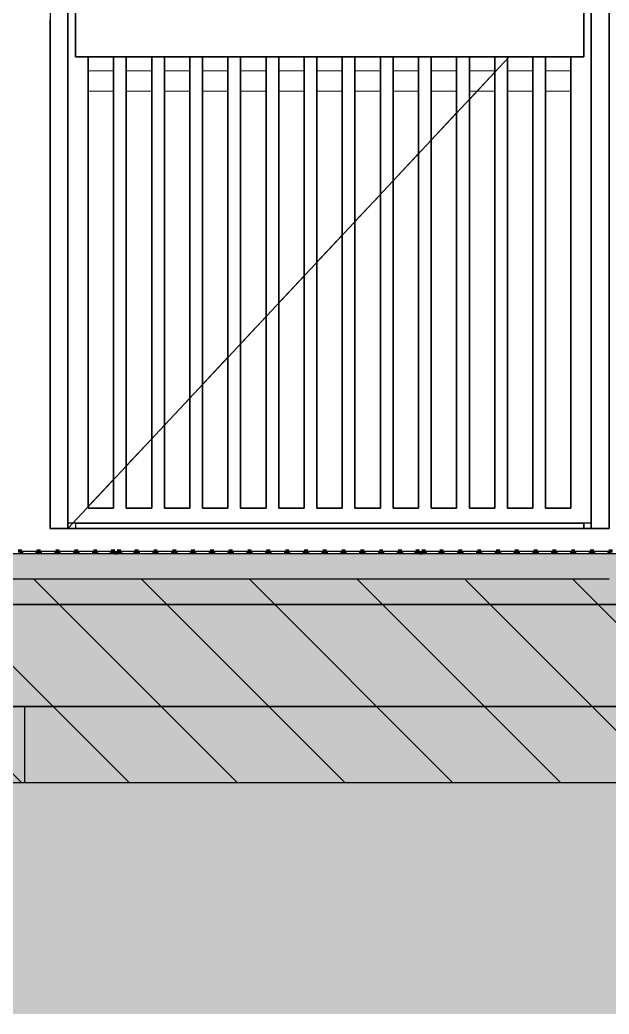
# Model space of a CAD drawing. Header units: millimetres. Extents: x -4391136 to -1798569, y -886572 to -291056.
# Drawn here: x -2423456 to -2422297, y -395496 to -393540 of the extents above; entities that cross this region are included whole.
import ezdxf

# ---------------------------------------------------------------- set-up
doc = ezdxf.new("R2010")
doc.units = ezdxf.units.MM
doc.set_wipeout_variables(frame=1)
doc.linetypes.add('Xref-E1-E4$0$E1_Ent2-CRD$0$Dash', pattern=[635, 317.5, -317.5])
for name, color, linetype in [('000 - CONCRETE_COL_CUT_COLOR_1', 7, 'Continuous'), ('000 - CONCRETE_COL_CUT_COLOR_3', 7, 'Continuous'), ('000 - CONCRETE_COL_CUT_COLOR_5', 7, 'Continuous'), ('000 - CONCRETE_COL_HATCH_', 7, 'Continuous'), ('000 - CONCRETE_COL_WIPEOUT_', 7, 'Continuous'), ('000 - CONCRETE_EX_BUILDING_MAIN_COLOR_1', 7, 'Continuous'), ('000 - CONCRETE_EX_BUILDING_SUB_COLOR_251', 7, 'Continuous'), ('Xref-E1-E4$0$A-DOOR-E', 7, 'Continuous'), ('Xref-E1-E4$0$E1_Ent2-CRD$0$_Hatch', 7, 'Continuous'), ('Xref-E1-E4$0$E1_Ent2-CRD$0$A-200-M_WALL_EXT', 7, 'Continuous'), ('Xref-E1-E4$0$E1_Ent2-CRD$0$A-230-MH_FLOOR', 7, 'Xref-E1-E4$0$E1_Ent2-CRD$0$Dash'), ('Xref-E1-E4$0$E1_Ent2-CRD$0$S-280-M_STRUCT_FRAME', 7, 'Continuous')]:
    doc.layers.add(name, color=color, linetype=linetype)
pattern_1 = [(135, (40260.43, -101250), (-106.06602, -106.06602), [])]

# ---------------------------------------------------------------- blocks, each defined once
blk = doc.blocks.new('Xref-E1-E4$0$DPA_DR-SG-SW-MESH_Ent2 - D36_1100x2150 mm-30118009-ENTRANCE 2 - ENLARGE ELEVATION 1')
at = {"layer": 'Xref-E1-E4$0$A-DOOR-E', "color": 7}
for p, q in [((2733252.7, 103440), (2733252.7, 101290)), ((2733252.7, 103440), (2733252.7, 101290)), ((2734352.7, 103440), (2734352.7, 101290)), ((2734352.7, 101290), (2734352.7, 103440)), ((2733287.7, 103405), (2733287.7, 101300)), ((2733287.7, 103405), (2733287.7, 101300)), ((2733287.7, 101290), (2733287.7, 103405)), ((2733287.7, 103405), (2733287.7, 101290)), ((2734317.7, 103405), (2734317.7, 101300)), ((2734317.7, 101300), (2734317.7, 103405)), ((2734317.7, 103405), (2734317.7, 101290)), ((2734317.7, 101290), (2734317.7, 103405)), ((2733302.7, 102441.2), (2733302.7, 102217.2)), ((2733302.7, 102217.2), (2733302.7, 102441.2)), ((2734302.7, 102217.2), (2734302.7, 102441.2)), ((2734302.7, 102441.2), (2734302.7, 102217.2)), ((2734155.9, 102217.2), (2733287.7, 101290)), ((2733302.7, 102217.2), (2734302.7, 102217.2)), ((2734302.7, 102217.2), (2733302.7, 102217.2)), ((2733327.7, 101330), (2733327.7, 102217.2)), ((2733327.7, 102217.2), (2733327.7, 101330)), ((2733377.7, 102217.2), (2733327.7, 102217.2)), ((2733327.7, 102217.2), (2733377.7, 102217.2)), ((2733377.7, 102217.2), (2733377.7, 101330)), ((2733377.7, 101330), (2733377.7, 102217.2)), ((2733402.7, 101330), (2733402.7, 102217.2)), ((2733402.7, 102217.2), (2733402.7, 101330)), ((2733452.7, 102217.2), (2733402.7, 102217.2)), ((2733402.7, 102217.2), (2733452.7, 102217.2)), ((2733452.7, 102217.2), (2733452.7, 101330)), ((2733452.7, 101330), (2733452.7, 102217.2)), ((2733477.7, 101330), (2733477.7, 102217.2)), ((2733477.7, 102217.2), (2733477.7, 101330)), ((2733527.7, 102217.2), (2733477.7, 102217.2)), ((2733477.7, 102217.2), (2733527.7, 102217.2)), ((2733527.7, 102217.2), (2733527.7, 101330)), ((2733527.7, 101330), (2733527.7, 102217.2)), ((2733552.7, 101330), (2733552.7, 102217.2)), ((2733552.7, 102217.2), (2733552.7, 101330)), ((2733602.7, 102217.2), (2733552.7, 102217.2)), ((2733552.7, 102217.2), (2733602.7, 102217.2)), ((2733602.7, 102217.2), (2733602.7, 101330)), ((2733602.7, 101330), (2733602.7, 102217.2)), ((2733627.7, 101330), (2733627.7, 102217.2)), ((2733627.7, 102217.2), (2733627.7, 101330)), ((2733677.7, 102217.2), (2733627.7, 102217.2)), ((2733627.7, 102217.2), (2733677.7, 102217.2)), ((2733677.7, 102217.2), (2733677.7, 101330)), ((2733677.7, 101330), (2733677.7, 102217.2)), ((2733702.7, 101330), (2733702.7, 102217.2)), ((2733702.7, 102217.2), (2733702.7, 101330)), ((2733752.7, 102217.2), (2733703.1, 102217.2)), ((2733703.1, 102217.2), (2733752.7, 102217.2)), ((2733752.7, 102217.2), (2733752.7, 101330)), ((2733752.7, 101330), (2733752.7, 102217.2)), ((2733777.7, 101330), (2733777.7, 102217.2)), ((2733777.7, 102217.2), (2733777.7, 101330)), ((2733827.7, 102217.2), (2733777.7, 102217.2)), ((2733777.7, 102217.2), (2733827.7, 102217.2)), ((2733827.7, 102217.2), (2733827.7, 101330)), ((2733827.7, 101330), (2733827.7, 102217.2)), ((2733852.7, 101330), (2733852.7, 102217.2)), ((2733852.7, 102217.2), (2733852.7, 101330)), ((2733902.7, 102217.2), (2733852.7, 102217.2)), ((2733852.7, 102217.2), (2733902.7, 102217.2)), ((2733902.7, 102217.2), (2733902.7, 101330)), ((2733902.7, 101330), (2733902.7, 102217.2)), ((2733927.7, 101330), (2733927.7, 102217.2)), ((2733927.7, 102217.2), (2733927.7, 101330)), ((2733977.7, 102217.2), (2733927.7, 102217.2)), ((2733927.7, 102217.2), (2733977.7, 102217.2)), ((2733977.7, 102217.2), (2733977.7, 101330)), ((2733977.7, 101330), (2733977.7, 102217.2)), ((2734002.7, 101330), (2734002.7, 102217.2)), ((2734002.7, 102217.2), (2734002.7, 101330)), ((2734052.7, 102217.2), (2734002.7, 102217.2)), ((2734002.7, 102217.2), (2734052.7, 102217.2)), ((2734052.7, 102217.2), (2734052.7, 101330)), ((2734052.7, 101330), (2734052.7, 102217.2)), ((2734077.7, 101330), (2734077.7, 102217.2)), ((2734077.7, 102217.2), (2734077.7, 101330)), ((2734127.7, 102217.2), (2734077.7, 102217.2)), ((2734077.7, 102217.2), (2734127.7, 102217.2)), ((2734127.7, 102217.2), (2734127.7, 101330)), ((2734127.7, 101330), (2734127.7, 102217.2)), ((2734155.9, 102217.2), (2734152.7, 102213.8)), ((2734152.7, 101330), (2734152.7, 102217.2)), ((2734152.7, 102217.2), (2734152.7, 101330)), ((2734202.7, 102217.2), (2734152.7, 102217.2)), ((2734152.7, 102217.2), (2734202.7, 102217.2)), ((2734202.7, 102217.2), (2734202.7, 101330)), ((2734202.7, 101330), (2734202.7, 102217.2)), ((2734227.7, 101330), (2734227.7, 102217.2)), ((2734227.7, 102217.2), (2734227.7, 101330)), ((2734277.7, 102217.2), (2734227.7, 102217.2)), ((2734227.7, 102217.2), (2734277.7, 102217.2)), ((2734277.7, 102217.2), (2734277.7, 101330)), ((2734277.7, 101330), (2734277.7, 102217.2)), ((2734127.7, 102187.1), (2734077.7, 102133.7)), ((2734052.7, 102107), (2734002.7, 102053.6)), ((2733977.7, 102026.9), (2733927.7, 101973.5)), ((2733902.7, 101946.8), (2733852.7, 101893.4)), ((2733827.7, 101866.7), (2733777.7, 101813.3)), ((2733752.7, 101786.6), (2733703.1, 101733.6)), ((2733677.7, 101706.5), (2733627.7, 101653.1)), ((2733602.7, 101626.4), (2733552.7, 101573)), ((2733527.7, 101546.3), (2733477.7, 101492.9)), ((2733452.7, 101466.2), (2733402.7, 101412.8)), ((2733377.7, 101386.1), (2733327.7, 101332.7)), ((2733377.7, 101330), (2733327.7, 101330)), ((2733327.7, 101330), (2733377.7, 101330)), ((2733452.7, 101330), (2733402.7, 101330)), ((2733402.7, 101330), (2733452.7, 101330)), ((2733527.7, 101330), (2733477.7, 101330)), ((2733477.7, 101330), (2733527.7, 101330)), ((2733602.7, 101330), (2733552.7, 101330)), ((2733552.7, 101330), (2733602.7, 101330)), ((2733677.7, 101330), (2733627.7, 101330)), ((2733627.7, 101330), (2733677.7, 101330)), ((2733752.7, 101330), (2733702.7, 101330)), ((2733703.1, 101330), (2733752.7, 101330)), ((2733827.7, 101330), (2733777.7, 101330)), ((2733777.7, 101330), (2733827.7, 101330)), ((2733902.7, 101330), (2733852.7, 101330)), ((2733852.7, 101330), (2733902.7, 101330)), ((2733977.7, 101330), (2733927.7, 101330)), ((2733927.7, 101330), (2733977.7, 101330)), ((2734052.7, 101330), (2734002.7, 101330)), ((2734002.7, 101330), (2734052.7, 101330)), ((2734127.7, 101330), (2734077.7, 101330)), ((2734077.7, 101330), (2734127.7, 101330)), ((2734202.7, 101330), (2734152.7, 101330)), ((2734152.7, 101330), (2734202.7, 101330)), ((2734277.7, 101330), (2734227.7, 101330)), ((2734227.7, 101330), (2734277.7, 101330)), ((2734317.7, 101300), (2733287.7, 101300)), ((2733302.7, 101300), (2734302.7, 101300)), ((2733302.7, 101300), (2733302.7, 101290)), ((2733302.7, 101300), (2733302.7, 101290)), ((2734302.7, 101300), (2734302.7, 101290)), ((2734302.7, 101290), (2734302.7, 101300)), ((2733287.7, 101290), (2733252.7, 101290)), ((2733252.7, 101290), (2733302.7, 101290)), ((2733302.7, 101290), (2733287.7, 101290)), ((2734302.7, 101290), (2734317.7, 101290)), ((2734352.7, 101290), (2734302.7, 101290)), ((2734317.7, 101290), (2734352.7, 101290))]:
    blk.add_line(p, q, dxfattribs=at)
blk = doc.blocks.new('W-1-PP17-ENT2_REV00_20260528-110925_ELEVATION_1_')
at = {"layer": 'Xref-E1-E4$0$E1_Ent2-CRD$0$_Hatch', "lineweight": -3}
h = blk.add_hatch(dxfattribs=at)
h.set_pattern_fill('FP_2', style=0, pattern_type=2)
h.set_pattern_definition(pattern_1)
h.paths.add_polyline_path([(-7040, 100790), (-5790, 100790), (-5790, 101190), (-7040, 101190)])
h = blk.add_hatch(dxfattribs=at)
h.set_pattern_fill('FP_2', style=0, pattern_type=2)
h.set_pattern_definition(pattern_1)
h.paths.add_polyline_path([(-7040, 100790), (-5300, 100790), (-5300, 101190), (-7040, 101190)])
at = {"color": 7}
blk.add_line((-11047.4, 100790), (447.4, 100790), dxfattribs=at)
at = {"layer": 'Xref-E1-E4$0$E1_Ent2-CRD$0$A-200-M_WALL_EXT', "color": 7, "lineweight": -3}
blk.add_line((-5790, 101190), (-7040, 101190), dxfattribs=at)
at = {"layer": 'Xref-E1-E4$0$E1_Ent2-CRD$0$A-230-MH_FLOOR', "color": 7, "lineweight": -3}
blk.add_line((-4700, 100940), (-6940, 100940), dxfattribs=at)
at = {"layer": 'Xref-E1-E4$0$E1_Ent2-CRD$0$S-280-M_STRUCT_FRAME', "color": 7, "lineweight": -3}
blk.add_line((-6940, 100940), (-6940, 100790), dxfattribs=at)
at = {"layer": 'Xref-E1-E4$0$A-DOOR-E', "color": 7}
blk.add_blockref('Xref-E1-E4$0$DPA_DR-SG-SW-MESH_Ent2 - D36_1100x2150 mm-30118009-ENTRANCE 2 - ENLARGE ELEVATION 1', (-2740142.7, 0), dxfattribs=at)
blk = doc.blocks.new('*U1924')
at = {"layer": '000 - CONCRETE_COL_HATCH_'}
h = blk.add_hatch(dxfattribs=at)
h.set_pattern_fill('ANSI31', scale=0.25)
h.set_pattern_definition([(45, (28634.84066, -848406.8257), (-0.5612660076, 0.5612660076), [])])
h.paths.add_polyline_path([(0, 0), (14317.4, 0), (14317.4, 100), (0, 100), (0, 25)])
at = {"layer": '000 - CONCRETE_COL_CUT_COLOR_1', "color": 7}
for points in [[(0, 0), (14317.4, 0)], [(14317.4, 100), (0, 100)]]:
    blk.add_lwpolyline(points, dxfattribs=at)
blk = doc.blocks.new('*U1921')
at = {"layer": '000 - CONCRETE_COL_HATCH_'}
h = blk.add_hatch(dxfattribs=at)
h.set_pattern_fill('AR-CONC', scale=0.04)
h.set_pattern_definition([(50, (748912.543, -850106.8257), (7.28738676, -0.63756342), [0.762, -8.382]), (355, (748912.543, -850106.826), (-1.409736857, 7.64227381), [0.6096, -6.705623367]), (100.4514447, (748913.15, -850106.879), (5.877649884, 7.004710076), [0.64760035, -7.123609784]), (46.1842, (748912.543, -850104.794), (10.843161636, -1.68169312), [1.143, -12.573]), (96.6355576, (748913.446, -850104.934), (9.49616536, 9.89704498), [0.97140093, -10.68542433]), (351.1841512, (748912.543, -850104.794), (9.49616536, 9.89704498), [0.91439868, -10.05838928]), (21, (748913.559, -850105.3017), (6.06457565, -4.090607927), [0.762, -8.382]), (326, (748913.559, -850105.302), (2.472081134, 7.367518645), [0.6096, -6.7056]), (71.451445, (748914.064, -850105.6426), (8.53665677, 3.276910755), [0.64760035, -7.123597504]), (37.5, (748912.5429, -850106.8257), (0.12354413, 3.382201555), [0, -6.62432, 0, -6.8072, 0, -6.731]), (7.5, (748912.543, -850106.8257), (2.6727865, 4.007222993), [0, -3.88112, 0, -6.47192, 0, -2.5654]), (327.5, (748910.2772, -850106.8257), (5.423623807, -0.22914976), [0, -2.54, 0, -7.9248, 0, -10.5156]), (317.5, (748909.261, -850106.8257), (5.925167255, 1.017059641), [0, -3.302, 0, -5.26288, 0, -7.4676])])
h.paths.add_polyline_path([(0, 0), (0, -200), (16280.7, -200), (16280.7, 0)])
at = {"layer": '000 - CONCRETE_COL_CUT_COLOR_1', "color": 7, "lineweight": -2}
blk.add_lwpolyline([(16280.7, 0), (0, 0), (0, -200), (16280.7, -200)], dxfattribs=at)
blk = doc.blocks.new('DPA_DR-SG-SW-MESH_Ent2_flip room cal - D36_1100x2150 mm-33969435-ENTRANCE 2 - ENLARGE ELEVATION 1')
at = {"layer": '000 - CONCRETE_EX_BUILDING_SUB_COLOR_251', "color": 7}
for p, q in [((2733252.7, 103440), (2733252.7, 101290)), ((2733252.7, 103440), (2733252.7, 101290)), ((2734352.7, 103440), (2734352.7, 101290)), ((2734352.7, 101290), (2734352.7, 103440)), ((2733287.7, 103405), (2733287.7, 101300)), ((2733287.7, 103405), (2733287.7, 101300)), ((2733287.7, 101290), (2733287.7, 103405)), ((2733287.7, 103405), (2733287.7, 101290)), ((2734317.7, 103405), (2734317.7, 101300)), ((2734317.7, 101300), (2734317.7, 103405)), ((2734317.7, 103405), (2734317.7, 101290)), ((2734317.7, 101290), (2734317.7, 103405)), ((2733302.7, 102441.2), (2733302.7, 102217.2)), ((2733302.7, 102217.2), (2733302.7, 102441.2)), ((2734302.7, 102217.2), (2734302.7, 102441.2)), ((2734302.7, 102441.2), (2734302.7, 102217.2)), ((2734155.9, 102217.2), (2733287.7, 101290)), ((2733302.7, 102217.2), (2734302.7, 102217.2)), ((2734302.7, 102217.2), (2733302.7, 102217.2)), ((2733327.7, 101330), (2733327.7, 102217.2)), ((2733327.7, 102217.2), (2733327.7, 101330)), ((2733377.7, 102217.2), (2733327.7, 102217.2)), ((2733327.7, 102217.2), (2733377.7, 102217.2)), ((2733377.7, 102217.2), (2733377.7, 101330)), ((2733377.7, 101330), (2733377.7, 102217.2)), ((2733402.7, 101330), (2733402.7, 102217.2)), ((2733402.7, 102217.2), (2733402.7, 101330)), ((2733452.7, 102217.2), (2733402.7, 102217.2)), ((2733402.7, 102217.2), (2733452.7, 102217.2)), ((2733452.7, 102217.2), (2733452.7, 101330)), ((2733452.7, 101330), (2733452.7, 102217.2)), ((2733477.7, 101330), (2733477.7, 102217.2)), ((2733477.7, 102217.2), (2733477.7, 101330)), ((2733527.7, 102217.2), (2733477.7, 102217.2)), ((2733477.7, 102217.2), (2733527.7, 102217.2)), ((2733527.7, 102217.2), (2733527.7, 101330)), ((2733527.7, 101330), (2733527.7, 102217.2)), ((2733552.7, 101330), (2733552.7, 102217.2)), ((2733552.7, 102217.2), (2733552.7, 101330)), ((2733602.7, 102217.2), (2733552.7, 102217.2)), ((2733552.7, 102217.2), (2733602.7, 102217.2)), ((2733602.7, 102217.2), (2733602.7, 101330)), ((2733602.7, 101330), (2733602.7, 102217.2)), ((2733627.7, 101330), (2733627.7, 102217.2)), ((2733627.7, 102217.2), (2733627.7, 101330)), ((2733677.7, 102217.2), (2733627.7, 102217.2)), ((2733627.7, 102217.2), (2733677.7, 102217.2)), ((2733677.7, 102217.2), (2733677.7, 101330)), ((2733677.7, 101330), (2733677.7, 102217.2)), ((2733702.7, 101330), (2733702.7, 102217.2)), ((2733702.7, 102217.2), (2733702.7, 101330)), ((2733752.7, 102217.2), (2733702.9, 102217.2)), ((2733702.9, 102217.2), (2733752.7, 102217.2)), ((2733752.7, 102217.2), (2733752.7, 101330)), ((2733752.7, 101330), (2733752.7, 102217.2)), ((2733777.7, 101330), (2733777.7, 102217.2)), ((2733777.7, 102217.2), (2733777.7, 101330)), ((2733827.7, 102217.2), (2733777.7, 102217.2)), ((2733777.7, 102217.2), (2733827.7, 102217.2)), ((2733827.7, 102217.2), (2733827.7, 101330)), ((2733827.7, 101330), (2733827.7, 102217.2)), ((2733852.7, 101330), (2733852.7, 102217.2)), ((2733852.7, 102217.2), (2733852.7, 101330)), ((2733902.7, 102217.2), (2733852.7, 102217.2)), ((2733852.7, 102217.2), (2733902.7, 102217.2)), ((2733902.7, 102217.2), (2733902.7, 101330)), ((2733902.7, 101330), (2733902.7, 102217.2)), ((2733927.7, 101330), (2733927.7, 102217.2)), ((2733927.7, 102217.2), (2733927.7, 101330)), ((2733977.7, 102217.2), (2733927.7, 102217.2)), ((2733927.7, 102217.2), (2733977.7, 102217.2)), ((2733977.7, 102217.2), (2733977.7, 101330)), ((2733977.7, 101330), (2733977.7, 102217.2)), ((2734002.7, 101330), (2734002.7, 102217.2)), ((2734002.7, 102217.2), (2734002.7, 101330)), ((2734052.7, 102217.2), (2734002.7, 102217.2)), ((2734002.7, 102217.2), (2734052.7, 102217.2)), ((2734052.7, 102217.2), (2734052.7, 101330)), ((2734052.7, 101330), (2734052.7, 102217.2)), ((2734077.7, 101330), (2734077.7, 102217.2)), ((2734077.7, 102217.2), (2734077.7, 101330)), ((2734127.7, 102217.2), (2734077.7, 102217.2)), ((2734077.7, 102217.2), (2734127.7, 102217.2)), ((2734127.7, 102217.2), (2734127.7, 101330)), ((2734127.7, 101330), (2734127.7, 102217.2)), ((2734155.9, 102217.2), (2734152.7, 102213.8)), ((2734152.7, 101330), (2734152.7, 102217.2)), ((2734152.7, 102217.2), (2734152.7, 101330)), ((2734202.7, 102217.2), (2734152.7, 102217.2)), ((2734152.7, 102217.2), (2734202.7, 102217.2)), ((2734202.7, 102217.2), (2734202.7, 101330)), ((2734202.7, 101330), (2734202.7, 102217.2)), ((2734227.7, 101330), (2734227.7, 102217.2)), ((2734227.7, 102217.2), (2734227.7, 101330)), ((2734277.7, 102217.2), (2734227.7, 102217.2)), ((2734227.7, 102217.2), (2734277.7, 102217.2)), ((2734277.7, 102217.2), (2734277.7, 101330)), ((2734277.7, 101330), (2734277.7, 102217.2)), ((2734127.7, 102187.1), (2734077.7, 102133.7)), ((2734052.7, 102107), (2734002.7, 102053.6)), ((2733977.7, 102026.9), (2733927.7, 101973.5)), ((2733902.7, 101946.8), (2733852.7, 101893.4)), ((2733827.7, 101866.7), (2733777.7, 101813.3)), ((2733752.7, 101786.6), (2733702.9, 101733.3)), ((2733677.7, 101706.5), (2733627.7, 101653.1)), ((2733602.7, 101626.4), (2733552.7, 101573)), ((2733527.7, 101546.3), (2733477.7, 101492.9)), ((2733452.7, 101466.2), (2733402.7, 101412.8)), ((2733377.7, 101386.1), (2733327.7, 101332.7)), ((2733377.7, 101330), (2733327.7, 101330)), ((2733327.7, 101330), (2733377.7, 101330)), ((2733452.7, 101330), (2733402.7, 101330)), ((2733402.7, 101330), (2733452.7, 101330)), ((2733527.7, 101330), (2733477.7, 101330)), ((2733477.7, 101330), (2733527.7, 101330)), ((2733602.7, 101330), (2733552.7, 101330)), ((2733552.7, 101330), (2733602.7, 101330)), ((2733677.7, 101330), (2733627.7, 101330)), ((2733627.7, 101330), (2733677.7, 101330)), ((2733752.7, 101330), (2733702.7, 101330)), ((2733702.9, 101330), (2733752.7, 101330)), ((2733827.7, 101330), (2733777.7, 101330)), ((2733777.7, 101330), (2733827.7, 101330)), ((2733902.7, 101330), (2733852.7, 101330)), ((2733852.7, 101330), (2733902.7, 101330)), ((2733977.7, 101330), (2733927.7, 101330)), ((2733927.7, 101330), (2733977.7, 101330)), ((2734052.7, 101330), (2734002.7, 101330)), ((2734002.7, 101330), (2734052.7, 101330)), ((2734127.7, 101330), (2734077.7, 101330)), ((2734077.7, 101330), (2734127.7, 101330)), ((2734202.7, 101330), (2734152.7, 101330)), ((2734152.7, 101330), (2734202.7, 101330)), ((2734277.7, 101330), (2734227.7, 101330)), ((2734227.7, 101330), (2734277.7, 101330)), ((2734317.7, 101300), (2733287.7, 101300)), ((2733302.7, 101300), (2734302.7, 101300)), ((2733302.7, 101300), (2733302.7, 101290)), ((2733302.7, 101300), (2733302.7, 101290)), ((2734302.7, 101300), (2734302.7, 101290)), ((2734302.7, 101290), (2734302.7, 101300)), ((2733287.7, 101290), (2733252.7, 101290)), ((2733252.7, 101290), (2733302.7, 101290)), ((2733302.7, 101290), (2733287.7, 101290)), ((2734302.7, 101290), (2734317.7, 101290)), ((2734352.7, 101290), (2734302.7, 101290)), ((2734317.7, 101290), (2734352.7, 101290))]:
    blk.add_line(p, q, dxfattribs=at)
blk = doc.blocks.new('Handrail Type - Handrail_Internal_-25764025-ENTRANCE 2 - ENLARGE ELEVATION 1')
at = {"layer": '000 - CONCRETE_EX_BUILDING_MAIN_COLOR_1', "color": 7, "lineweight": 9}
for p, q in [((2733377.7, 102190), (2733327.7, 102190)), ((2733452.7, 102190), (2733402.7, 102190)), ((2733527.7, 102190), (2733477.7, 102190)), ((2733602.7, 102190), (2733552.7, 102190)), ((2733677.7, 102190), (2733627.7, 102190)), ((2733752.7, 102190), (2733702.9, 102190)), ((2733827.7, 102190), (2733777.7, 102190)), ((2733902.7, 102190), (2733852.7, 102190)), ((2733977.7, 102190), (2733927.7, 102190)), ((2734052.7, 102190), (2734002.7, 102190)), ((2734127.7, 102190), (2734077.7, 102190)), ((2734202.7, 102190), (2734152.7, 102190)), ((2734277.7, 102190), (2734227.7, 102190)), ((2733327.7, 102150), (2733377.7, 102150)), ((2733402.7, 102150), (2733452.7, 102150)), ((2733477.7, 102150), (2733527.7, 102150)), ((2733552.7, 102150), (2733602.7, 102150)), ((2733627.7, 102150), (2733677.7, 102150)), ((2733702.9, 102150), (2733752.7, 102150)), ((2733777.7, 102150), (2733827.7, 102150)), ((2733852.7, 102150), (2733902.7, 102150)), ((2733927.7, 102150), (2733977.7, 102150)), ((2734002.7, 102150), (2734052.7, 102150)), ((2734077.7, 102150), (2734127.7, 102150)), ((2734152.7, 102150), (2734202.7, 102150)), ((2734227.7, 102150), (2734277.7, 102150))]:
    blk.add_line(p, q, dxfattribs=at)
blk = doc.blocks.new('DPA_Drainage Gutter_Landscape PP17_REV B - DPA_Drainage Gutter_Landscape PP17_REV B-36085779-ENTRANCE 2 - ENLARGE ELEVATION 1')
at = {"layer": '000 - CONCRETE_EX_BUILDING_MAIN_COLOR_1', "color": 7, "lineweight": 70}
for p, q in [((2733196.9, 101245), (2733189.9, 101245)), ((2733196.9, 101240), (2733196.9, 101245)), ((2733233.9, 101245), (2733226.9, 101245)), ((2733226.9, 101245), (2733226.9, 101240)), ((2733233.9, 101240), (2733233.9, 101245)), ((2733270.9, 101245), (2733263.9, 101245)), ((2733263.9, 101245), (2733263.9, 101240)), ((2733270.9, 101240), (2733270.9, 101245)), ((2733307.9, 101245), (2733300.9, 101245)), ((2733300.9, 101245), (2733300.9, 101240)), ((2733307.9, 101240), (2733307.9, 101245)), ((2733344.9, 101245), (2733337.9, 101245)), ((2733337.9, 101245), (2733337.9, 101240)), ((2733344.9, 101240), (2733344.9, 101245)), ((2733379.9, 101245), (2733372.9, 101245)), ((2733372.9, 101245), (2733372.9, 101240)), ((2733379.9, 101240), (2733379.9, 101245)), ((2733391.7, 101245), (2733384.7, 101245)), ((2733384.7, 101245), (2733384.7, 101240)), ((2733391.7, 101240), (2733391.7, 101245)), ((2733426.7, 101245), (2733419.7, 101245)), ((2733419.7, 101245), (2733419.7, 101240)), ((2733426.7, 101240), (2733426.7, 101245)), ((2733463.7, 101245), (2733456.7, 101245)), ((2733456.7, 101245), (2733456.7, 101240)), ((2733463.7, 101240), (2733463.7, 101245)), ((2733500.7, 101245), (2733493.7, 101245)), ((2733493.7, 101245), (2733493.7, 101240)), ((2733500.7, 101240), (2733500.7, 101245)), ((2733537.7, 101245), (2733530.7, 101245)), ((2733530.7, 101245), (2733530.7, 101240)), ((2733537.7, 101240), (2733537.7, 101245)), ((2733574.7, 101245), (2733567.7, 101245)), ((2733567.7, 101245), (2733567.7, 101240)), ((2733574.7, 101240), (2733574.7, 101245)), ((2733611.7, 101245), (2733604.7, 101245)), ((2733604.7, 101245), (2733604.7, 101240)), ((2733611.7, 101240), (2733611.7, 101245)), ((2733648.7, 101245), (2733641.7, 101245)), ((2733641.7, 101245), (2733641.7, 101240)), ((2733648.7, 101240), (2733648.7, 101245)), ((2733685.7, 101245), (2733678.7, 101245)), ((2733678.7, 101245), (2733678.7, 101240)), ((2733685.7, 101240), (2733685.7, 101245)), ((2733722.7, 101245), (2733715.7, 101245)), ((2733715.7, 101245), (2733715.7, 101240)), ((2733722.7, 101240), (2733722.7, 101245)), ((2733759.7, 101245), (2733752.7, 101245)), ((2733752.7, 101245), (2733752.7, 101240)), ((2733759.7, 101240), (2733759.7, 101245)), ((2733796.7, 101245), (2733789.7, 101245)), ((2733789.7, 101245), (2733789.7, 101240)), ((2733796.7, 101240), (2733796.7, 101245)), ((2733833.7, 101245), (2733826.7, 101245)), ((2733826.7, 101245), (2733826.7, 101240)), ((2733833.7, 101240), (2733833.7, 101245)), ((2733870.7, 101245), (2733863.7, 101245)), ((2733863.7, 101245), (2733863.7, 101240)), ((2733870.7, 101240), (2733870.7, 101245)), ((2733907.7, 101245), (2733900.7, 101245)), ((2733900.7, 101245), (2733900.7, 101240)), ((2733907.7, 101240), (2733907.7, 101245)), ((2733944.7, 101245), (2733937.7, 101245)), ((2733937.7, 101245), (2733937.7, 101240)), ((2733944.7, 101240), (2733944.7, 101245)), ((2733979.7, 101245), (2733972.7, 101245)), ((2733972.7, 101245), (2733972.7, 101240)), ((2733979.7, 101240), (2733979.7, 101245)), ((2733991.5, 101245), (2733984.5, 101245)), ((2733984.5, 101245), (2733984.5, 101240)), ((2733991.5, 101240), (2733991.5, 101245)), ((2734026.5, 101245), (2734019.5, 101245)), ((2734019.5, 101245), (2734019.5, 101240)), ((2734026.5, 101240), (2734026.5, 101245)), ((2734063.5, 101245), (2734056.5, 101245)), ((2734056.5, 101245), (2734056.5, 101240)), ((2734063.5, 101240), (2734063.5, 101245)), ((2734100.5, 101245), (2734093.5, 101245)), ((2734093.5, 101245), (2734093.5, 101240)), ((2734100.5, 101240), (2734100.5, 101245)), ((2734137.5, 101245), (2734130.5, 101245)), ((2734130.5, 101245), (2734130.5, 101240)), ((2734137.5, 101240), (2734137.5, 101245)), ((2734174.5, 101245), (2734167.5, 101245)), ((2734167.5, 101245), (2734167.5, 101240)), ((2734174.5, 101240), (2734174.5, 101245)), ((2734211.5, 101245), (2734204.5, 101245)), ((2734204.5, 101245), (2734204.5, 101240)), ((2734211.5, 101240), (2734211.5, 101245)), ((2734248.5, 101245), (2734241.5, 101245)), ((2734241.5, 101245), (2734241.5, 101240)), ((2734248.5, 101240), (2734248.5, 101245)), ((2734285.5, 101245), (2734278.5, 101245)), ((2734278.5, 101245), (2734278.5, 101240)), ((2734285.5, 101240), (2734285.5, 101245)), ((2734322.5, 101245), (2734315.5, 101245)), ((2734315.5, 101245), (2734315.5, 101240)), ((2734322.5, 101240), (2734322.5, 101245)), ((2734359.5, 101245), (2734352.5, 101245)), ((2734352.5, 101245), (2734352.5, 101240))]:
    blk.add_line(p, q, dxfattribs=at)
at = {"layer": '000 - CONCRETE_EX_BUILDING_MAIN_COLOR_1', "color": 7}
for p, q in [((2733196.9, 101245), (2733196.9, 101240)), ((2733196.9, 101245), (2733196.9, 101240)), ((2733196.9, 101245), (2733226.9, 101245)), ((2733196.9, 101245), (2733226.9, 101245)), ((2733226.9, 101240), (2733196.9, 101240)), ((2733226.9, 101240), (2733226.9, 101245)), ((2733226.9, 101245), (2733226.9, 101240)), ((2733233.9, 101245), (2733233.9, 101240)), ((2733233.9, 101245), (2733233.9, 101240)), ((2733233.9, 101245), (2733263.9, 101245)), ((2733233.9, 101245), (2733263.9, 101245)), ((2733263.9, 101240), (2733233.9, 101240)), ((2733263.9, 101245), (2733263.9, 101240)), ((2733263.9, 101240), (2733263.9, 101245)), ((2733270.9, 101245), (2733270.9, 101240)), ((2733270.9, 101245), (2733270.9, 101240)), ((2733270.9, 101245), (2733300.9, 101245)), ((2733270.9, 101245), (2733300.9, 101245)), ((2733300.9, 101240), (2733270.9, 101240)), ((2733300.9, 101240), (2733300.9, 101245)), ((2733300.9, 101245), (2733300.9, 101240)), ((2733307.9, 101245), (2733307.9, 101240)), ((2733307.9, 101245), (2733307.9, 101240)), ((2733307.9, 101245), (2733337.9, 101245)), ((2733307.9, 101245), (2733337.9, 101245)), ((2733337.9, 101240), (2733307.9, 101240)), ((2733337.9, 101245), (2733337.9, 101240)), ((2733337.9, 101240), (2733337.9, 101245)), ((2733344.9, 101245), (2733344.9, 101240)), ((2733344.9, 101245), (2733344.9, 101240)), ((2733344.9, 101245), (2733372.9, 101245)), ((2733344.9, 101245), (2733372.9, 101245)), ((2733372.9, 101240), (2733344.9, 101240)), ((2733372.9, 101245), (2733372.9, 101240)), ((2733372.9, 101240), (2733372.9, 101245)), ((2733391.7, 101240), (2733391.7, 101245)), ((2733391.7, 101240), (2733391.7, 101245)), ((2733391.7, 101245), (2733419.7, 101245)), ((2733391.7, 101245), (2733419.7, 101245)), ((2733419.7, 101240), (2733391.7, 101240)), ((2733419.7, 101245), (2733419.7, 101240)), ((2733419.7, 101245), (2733419.7, 101240)), ((2733426.7, 101245), (2733426.7, 101240)), ((2733426.7, 101240), (2733426.7, 101245)), ((2733426.7, 101245), (2733456.7, 101245)), ((2733426.7, 101245), (2733456.7, 101245)), ((2733456.7, 101240), (2733426.7, 101240)), ((2733456.7, 101245), (2733456.7, 101240)), ((2733456.7, 101245), (2733456.7, 101240)), ((2733463.7, 101240), (2733463.7, 101245)), ((2733463.7, 101245), (2733463.7, 101240)), ((2733463.7, 101245), (2733493.7, 101245)), ((2733463.7, 101245), (2733493.7, 101245)), ((2733493.7, 101240), (2733463.7, 101240)), ((2733493.7, 101245), (2733493.7, 101240)), ((2733493.7, 101245), (2733493.7, 101240)), ((2733500.7, 101245), (2733500.7, 101240)), ((2733500.7, 101240), (2733500.7, 101245)), ((2733500.7, 101245), (2733530.7, 101245)), ((2733500.7, 101245), (2733530.7, 101245)), ((2733530.7, 101240), (2733500.7, 101240)), ((2733530.7, 101245), (2733530.7, 101240)), ((2733530.7, 101245), (2733530.7, 101240)), ((2733537.7, 101240), (2733537.7, 101245)), ((2733537.7, 101245), (2733537.7, 101240)), ((2733537.7, 101245), (2733567.7, 101245)), ((2733537.7, 101245), (2733567.7, 101245)), ((2733567.7, 101240), (2733537.7, 101240)), ((2733567.7, 101245), (2733567.7, 101240)), ((2733567.7, 101245), (2733567.7, 101240)), ((2733574.7, 101245), (2733574.7, 101240)), ((2733574.7, 101240), (2733574.7, 101245)), ((2733574.7, 101245), (2733604.7, 101245)), ((2733574.7, 101245), (2733604.7, 101245)), ((2733604.7, 101240), (2733574.7, 101240)), ((2733604.7, 101245), (2733604.7, 101240)), ((2733604.7, 101245), (2733604.7, 101240)), ((2733611.7, 101240), (2733611.7, 101245)), ((2733611.7, 101245), (2733611.7, 101240)), ((2733611.7, 101245), (2733641.7, 101245)), ((2733611.7, 101245), (2733641.7, 101245)), ((2733641.7, 101240), (2733611.7, 101240)), ((2733641.7, 101245), (2733641.7, 101240)), ((2733641.7, 101245), (2733641.7, 101240)), ((2733648.7, 101245), (2733648.7, 101240)), ((2733648.7, 101240), (2733648.7, 101245)), ((2733648.7, 101245), (2733678.7, 101245)), ((2733648.7, 101245), (2733678.7, 101245)), ((2733678.7, 101240), (2733648.7, 101240)), ((2733678.7, 101245), (2733678.7, 101240)), ((2733678.7, 101245), (2733678.7, 101240)), ((2733685.7, 101245), (2733685.7, 101240)), ((2733685.7, 101245), (2733685.7, 101240)), ((2733685.7, 101245), (2733715.7, 101245)), ((2733685.7, 101245), (2733715.7, 101245)), ((2733715.7, 101240), (2733685.7, 101240)), ((2733715.7, 101245), (2733715.7, 101240)), ((2733715.7, 101240), (2733715.7, 101245)), ((2733722.7, 101245), (2733722.7, 101240)), ((2733722.7, 101245), (2733722.7, 101240)), ((2733722.7, 101245), (2733752.7, 101245)), ((2733722.7, 101245), (2733752.7, 101245)), ((2733752.7, 101240), (2733722.7, 101240)), ((2733752.7, 101240), (2733752.7, 101245)), ((2733752.7, 101245), (2733752.7, 101240)), ((2733759.7, 101245), (2733759.7, 101240)), ((2733759.7, 101245), (2733759.7, 101240)), ((2733759.7, 101245), (2733789.7, 101245)), ((2733759.7, 101245), (2733789.7, 101245)), ((2733789.7, 101240), (2733759.7, 101240)), ((2733789.7, 101245), (2733789.7, 101240)), ((2733789.7, 101240), (2733789.7, 101245)), ((2733796.7, 101245), (2733796.7, 101240)), ((2733796.7, 101245), (2733796.7, 101240)), ((2733796.7, 101245), (2733826.7, 101245)), ((2733796.7, 101245), (2733826.7, 101245)), ((2733826.7, 101240), (2733796.7, 101240)), ((2733826.7, 101240), (2733826.7, 101245)), ((2733826.7, 101245), (2733826.7, 101240)), ((2733833.7, 101245), (2733833.7, 101240)), ((2733833.7, 101245), (2733833.7, 101240)), ((2733833.7, 101245), (2733863.7, 101245)), ((2733833.7, 101245), (2733863.7, 101245)), ((2733863.7, 101240), (2733833.7, 101240)), ((2733863.7, 101245), (2733863.7, 101240)), ((2733863.7, 101240), (2733863.7, 101245)), ((2733870.7, 101245), (2733870.7, 101240)), ((2733870.7, 101245), (2733870.7, 101240)), ((2733870.7, 101245), (2733900.7, 101245)), ((2733870.7, 101245), (2733900.7, 101245)), ((2733900.7, 101240), (2733870.7, 101240)), ((2733900.7, 101240), (2733900.7, 101245)), ((2733900.7, 101245), (2733900.7, 101240)), ((2733907.7, 101245), (2733907.7, 101240)), ((2733907.7, 101245), (2733907.7, 101240)), ((2733907.7, 101245), (2733937.7, 101245)), ((2733907.7, 101245), (2733937.7, 101245)), ((2733937.7, 101240), (2733907.7, 101240)), ((2733937.7, 101245), (2733937.7, 101240)), ((2733937.7, 101240), (2733937.7, 101245)), ((2733944.7, 101245), (2733944.7, 101240)), ((2733944.7, 101245), (2733944.7, 101240)), ((2733944.7, 101245), (2733972.7, 101245)), ((2733944.7, 101245), (2733972.7, 101245)), ((2733972.7, 101240), (2733944.7, 101240)), ((2733972.7, 101245), (2733972.7, 101240)), ((2733972.7, 101240), (2733972.7, 101245)), ((2733991.5, 101240), (2733991.5, 101245)), ((2733991.5, 101240), (2733991.5, 101245)), ((2733991.5, 101245), (2734019.5, 101245)), ((2733991.5, 101245), (2734019.5, 101245)), ((2734019.5, 101240), (2733991.5, 101240)), ((2734019.5, 101245), (2734019.5, 101240)), ((2734019.5, 101245), (2734019.5, 101240)), ((2734026.5, 101245), (2734026.5, 101240)), ((2734026.5, 101240), (2734026.5, 101245)), ((2734026.5, 101245), (2734056.5, 101245)), ((2734026.5, 101245), (2734056.5, 101245)), ((2734056.5, 101240), (2734026.5, 101240)), ((2734056.5, 101245), (2734056.5, 101240)), ((2734056.5, 101245), (2734056.5, 101240)), ((2734063.5, 101240), (2734063.5, 101245)), ((2734063.5, 101245), (2734063.5, 101240)), ((2734063.5, 101245), (2734093.5, 101245)), ((2734063.5, 101245), (2734093.5, 101245)), ((2734093.5, 101240), (2734063.5, 101240)), ((2734093.5, 101245), (2734093.5, 101240)), ((2734093.5, 101245), (2734093.5, 101240)), ((2734100.5, 101245), (2734100.5, 101240)), ((2734100.5, 101240), (2734100.5, 101245)), ((2734100.5, 101245), (2734130.5, 101245)), ((2734100.5, 101245), (2734130.5, 101245)), ((2734130.5, 101240), (2734100.5, 101240)), ((2734130.5, 101245), (2734130.5, 101240)), ((2734130.5, 101245), (2734130.5, 101240)), ((2734137.5, 101240), (2734137.5, 101245)), ((2734137.5, 101245), (2734137.5, 101240)), ((2734137.5, 101245), (2734167.5, 101245)), ((2734137.5, 101245), (2734167.5, 101245)), ((2734167.5, 101240), (2734137.5, 101240)), ((2734167.5, 101245), (2734167.5, 101240)), ((2734167.5, 101245), (2734167.5, 101240)), ((2734174.5, 101245), (2734174.5, 101240)), ((2734174.5, 101240), (2734174.5, 101245)), ((2734174.5, 101245), (2734204.5, 101245)), ((2734174.5, 101245), (2734204.5, 101245)), ((2734204.5, 101240), (2734174.5, 101240)), ((2734204.5, 101245), (2734204.5, 101240)), ((2734204.5, 101245), (2734204.5, 101240)), ((2734211.5, 101240), (2734211.5, 101245)), ((2734211.5, 101245), (2734211.5, 101240)), ((2734211.5, 101245), (2734241.5, 101245)), ((2734211.6, 101245), (2734241.5, 101245)), ((2734241.5, 101240), (2734211.6, 101240)), ((2734241.5, 101245), (2734241.5, 101240)), ((2734241.5, 101245), (2734241.5, 101240)), ((2734248.5, 101245), (2734248.5, 101240)), ((2734248.5, 101240), (2734248.5, 101245)), ((2734248.5, 101245), (2734278.5, 101245)), ((2734248.5, 101245), (2734278.5, 101245)), ((2734278.5, 101240), (2734248.5, 101240)), ((2734278.5, 101245), (2734278.5, 101240)), ((2734278.5, 101245), (2734278.5, 101240)), ((2734285.5, 101245), (2734285.5, 101240)), ((2734285.5, 101245), (2734285.5, 101240)), ((2734285.5, 101245), (2734315.5, 101245)), ((2734285.5, 101245), (2734315.5, 101245)), ((2734315.5, 101240), (2734285.5, 101240)), ((2734315.5, 101245), (2734315.5, 101240)), ((2734315.5, 101240), (2734315.5, 101245)), ((2734322.5, 101245), (2734322.5, 101240)), ((2734322.5, 101245), (2734322.5, 101240)), ((2734322.5, 101245), (2734352.5, 101245)), ((2734322.5, 101245), (2734352.5, 101245)), ((2734352.5, 101240), (2734322.5, 101240)), ((2734352.5, 101240), (2734352.5, 101245)), ((2734352.5, 101245), (2734352.5, 101240))]:
    blk.add_line(p, q, dxfattribs=at)
blk = doc.blocks.new('*U1920')
at = {"layer": '000 - CONCRETE_COL_HATCH_'}
h = blk.add_hatch(dxfattribs=at)
h.set_pattern_fill('EARTH', scale=0.5, angle=45)
h.set_pattern_definition([(45, (725009.9234, -852127.5014), (0, 4.4901280605), [3.175, -3.175]), (45, (725009.0815, -852126.6595), (0, 4.4901280605), [3.175, -3.175]), (45, (725008.2396, -852125.8176), (0, 4.4901280605), [3.175, -3.175]), (135, (725008.2396, -852125.2564), (-4.4901280605, 0), [3.175, -3.175]), (135, (725009.0815, -852124.4145), (-4.4901280605, 0), [3.175, -3.175]), (135, (725009.9234, -852123.5726), (-4.4901280605, 0), [3.175, -3.175])])
h.paths.add_polyline_path([(0, 0), (0, -605.2), (4324.6, -605.2), (4334.2, -605.2), (16280.7, -605.2), (16280.7, 0)])
blk = doc.blocks.new('W-1-PP17-ENT2_REV00_20260528-110925_ELEVATION_1_EX')
at = {"color": 7}
blk.add_lwpolyline([(-12353.8, 101140), (1963.7, 101140), (1963.7, 101240), (-12353.8, 101240), (-12353.8, 101165)], close=True, dxfattribs=at)
at = {"layer": '000 - CONCRETE_EX_BUILDING_MAIN_COLOR_1', "color": 7}
for p, q in [((-6890, 101290), (-6890, 102290)), ((-6890, 102290), (-6890, 101290)), ((-6890, 102290), (-6890, 101290)), ((-5790, 102290), (-5790, 101290)), ((-5790, 101290), (-5790, 102290)), ((-5790, 101290), (-5790, 102290)), ((-5790, 101290), (-6890, 101290)), ((-6890, 101290), (-5790, 101290)), ((-6890, 101290), (-5790, 101290)), ((-5790, 101290), (-6890, 101290)), ((1963.7, 101240), (-12353.8, 101240)), ((1613, 101240), (-12003.8, 101240)), ((-6762.9, 101240), (-6758.1, 101240)), ((-6163.1, 101240), (-6158.2, 101240)), ((-12353.8, 101140), (1963.7, 101140)), ((1963.7, 101140), (-12353.8, 101140)), ((-12003.8, 101140), (1613, 101140)), ((1613, 101140), (-11938.8, 101140)), ((-13435.5, 100940), (2845.2, 100940)), ((1963.7, 100940), (-12353.8, 100940)), ((-12353.8, 100940), (1963.7, 100940))]:
    blk.add_line(p, q, dxfattribs=at)
at = {"layer": '000 - CONCRETE_EX_BUILDING_MAIN_COLOR_1', "color": 7, "lineweight": 9}
blk.add_blockref('Handrail Type - Handrail_Internal_-25764025-ENTRANCE 2 - ENLARGE ELEVATION 1', (-2740142.7, 0), dxfattribs=at)
at = {"layer": '000 - CONCRETE_EX_BUILDING_MAIN_COLOR_1', "color": 7}
blk.add_blockref('DPA_Drainage Gutter_Landscape PP17_REV B - DPA_Drainage Gutter_Landscape PP17_REV B-36085779-ENTRANCE 2 - ENLARGE ELEVATION 1', (-2740142.7, 0), dxfattribs=at)
at = {"layer": '000 - CONCRETE_EX_BUILDING_SUB_COLOR_251', "color": 7}
blk.add_blockref('DPA_DR-SG-SW-MESH_Ent2_flip room cal - D36_1100x2150 mm-33969435-ENTRANCE 2 - ENLARGE ELEVATION 1', (-2740142.7, 0), dxfattribs=at)
at = {"color": 7}
blk.add_blockref('*U1920', (-13435.5, 100940), dxfattribs=at)
blk.add_lwpolyline([(-13435.5, 101140), (-13435.5, 100940), (2845.2, 100940), (2845.2, 101140)], close=True, dxfattribs=at)
at = {"layer": '000 - CONCRETE_COL_CUT_COLOR_3', "color": 7}
blk.add_blockref('*U1924', (-12353.8, 101140), dxfattribs=at)
at = {"layer": '000 - CONCRETE_COL_CUT_COLOR_5', "color": 7}
blk.add_blockref('*U1921', (-13435.5, 101140), dxfattribs=at)

msp = doc.modelspace()

# ---------------------------------------------------------------- block references
at = {"color": 7}
msp.add_blockref('W-1-PP17-ENT2_REV00_20260528-110925_ELEVATION_1_', (-2416507, -495830.4), dxfattribs=at)

# ---------------------------------------------------------------- next in the draw order: block references
msp.add_blockref('W-1-PP17-ENT2_REV00_20260528-110925_ELEVATION_1_EX', (-2416507, -495830.4), dxfattribs=at)

doc.saveas('drawing.dxf')
